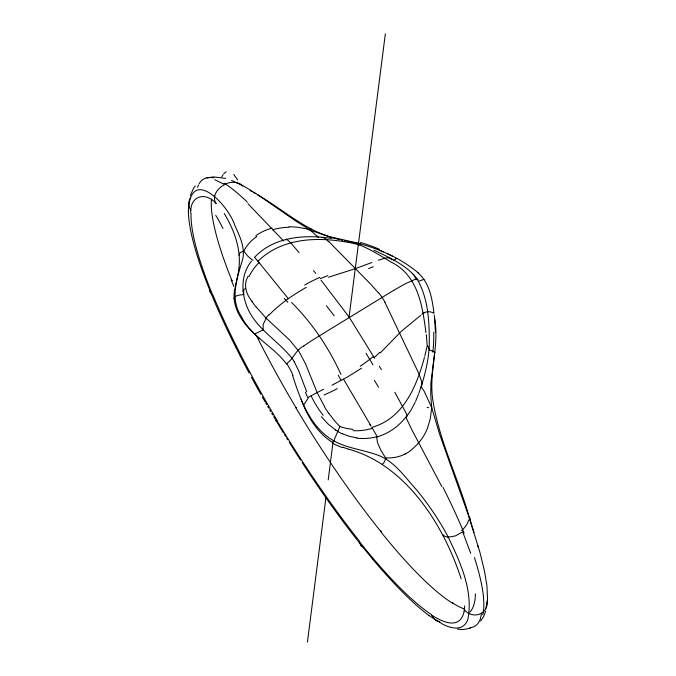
<?xml version="1.0" encoding="UTF-8"?>
<svg xmlns="http://www.w3.org/2000/svg" width="676" height="676" viewBox="0 0 676 676"><rect width="100%" height="100%" fill="white"/><g stroke="black" fill="none" stroke-linecap="round" stroke-linejoin="round"><path stroke-width="1.01" d="M188.367 211.073C190.379 164.741 228.454 205.183 234.749 225.192C239.988 236.896 246.63 249.85 241.577 262.761C236.499 280.084 230.085 299.688 241.264 316.309C251.269 336.817 273.467 346.188 286.531 364.026A10.96 2.619 -33.9 0 1 287.714 362.775C293.933 357.967 296.08 349.517 303.879 346.002M252.123 301.411C246.106 294.254 243.09 284.841 248.1 276.222M464.725 605.899L464.125 610.927M190.75 213.033C189.939 195.111 205.91 191.646 216.236 203.611A9.253 8.551 -56.1 0 1 215.365 202.251A9.261 8.458 -59.9 0 1 214.706 196.124M211.512 200.273L211.596 199.082M286.075 239.963L286.117 239.617A11.306 1.943 57.3 0 1 286.945 239.397M239.017 267.535C241.045 248.498 233.98 229.578 224.238 213.515M427.747 346.18C429.142 346.94 428.33 350.633 431.432 350.658A17.213 3.05 12.8 0 1 432.479 351.089L433.519 351.579A9.81 1.732 12.8 0 1 434.693 352.34L430.882 383.224L430.773 395.714L431.736 407.712L439.679 434.448L468.231 514.766L479.783 551.777L484.523 571.279L486.94 585.695L487.557 599.392L485.993 608.104M428.829 615.439L443.076 624.387A257.624 51.765 58.4 0 0 467.91 619.174C473.606 589.683 459.486 560.286 446.811 534.403C438.411 518.999 428.423 504.49 417.405 490.852C405.676 478.067 395.215 461.936 378.585 455.413C364.533 450.098 349.205 448.636 335.676 441.901C310.698 428.812 300.752 400.707 292.607 375.577M238.966 267.933L238.442 271.591M307.411 642.2L325.925 497.688M328.206 479.892L333.031 442.188M349.002 317.576L385.354 33.8M234.724 289.59L237.622 275.85M426.598 337.924L427.224 345.723L424.756 356.244M238.315 272.327L237.834 274.836M487.193 602.629A12.54 11.923 7.6 0 1 481.625 613.14L480.366 618.802A263.936 53.032 58.4 0 1 469.786 627.776M333.8 440.896L339.842 426.471L334.383 420.607L328.891 413.366M214.638 196.116C215.94 190.945 220.063 186.846 224.736 184.531L214.782 179.757M339.825 426.548L346.492 428.457L353.109 429.361M424.427 357.418C416.746 386.114 403.31 418.621 371.885 427.367L376.971 436.189L376.887 437.938A21.421 19.139 -53.9 0 0 377.859 443.481L380.816 450.123L385.911 458.396L383.816 462.773L382.405 464.074M418.824 393.356C424.266 378.045 428.423 362.091 429.268 345.808C429.437 324.345 428.829 301.538 418.79 282.188M190.26 195.685L193.446 188.452L195.296 185.841M485.723 611.231L483.653 616.487L480.628 621.05M418.452 394.378L415.605 401.333M359.057 245.109L360.147 243.639A11.365 1.648 -82.1 0 1 360.401 243.994C381.281 249.545 401.586 258.993 418.25 272.834M415.165 402.288L410.755 410.577L405.963 417.405L411.65 429.361L441.783 486.5M303.575 405.228L308.949 396.897L323.542 389.241M251.548 261.063C241.662 273.129 241.019 289.674 245.946 303.786C253.77 327.742 277.718 339.867 292.362 358.779A53.488 51.824 -17.5 0 1 294.339 361.871M256.365 307.166L266.293 318.32L263.217 324.21L263.048 329.956L254.725 333.986M269.209 314.889C279.923 303.786 292.869 295.032 306.194 287.385M288.339 298.699L257.978 261.249C284.427 235.214 325.46 236.515 359.226 244.763C370.271 249.334 380.503 255.604 390.652 261.849C418.047 274.971 422.432 305.704 425.939 332.524M380.284 352.88L401.367 331.291L420.675 315.396M254.497 257.395C273.983 236.465 305.214 234.302 331.857 238.467M393.643 260.657L396.043 258.697M337.687 431.322L337.713 431.296A47.354 44.87 48.4 0 1 335.702 430.037M255.815 237.065L256.711 236.439M422.897 313.808C425.922 310.664 431.034 311.408 434.009 313.292M361.601 368.175L347.574 376.954L331.958 385.202M393.685 290.35L315.362 338.321A77.436 18.632 -34.5 0 0 303.82 345.918M405.685 453.748L404.713 454.272M371.893 262.525L355.103 268.718L328.443 277.27M378.273 260.192C382.177 259.466 388.024 255.748 391.683 259.246M470.395 628.215L462.975 629.559L457.407 629.145M405.963 417.405L407.02 416.137A11.526 1.918 58.6 0 0 406.293 413.442L394.852 392.283M245.329 288.644L243.554 289.632L243.03 291.348M206.797 177.965L213.498 176.884L225.581 178.396M243.85 294.474L239.862 295.032A21.97 11.019 10.5 0 0 238.569 295.285L237.268 295.64A9.523 4.783 10.5 0 0 234.986 296.815A10.123 5.078 10.5 0 0 234.141 298.843M289.032 226.663L297.06 227.144L305.746 228.699L329.389 236.642L360.147 243.639M448.306 537.2L455.421 535.907L462.688 531.868L470.741 553.39M356.996 437.896L349.458 436.358L342.411 433.781M351.005 242.025L352.88 242.388M349.551 241.738L347.439 241.324M353.514 242.515L360.401 243.977M346.044 241.036L344.667 240.749M342.614 240.31L341.236 239.997M339.851 239.667L337.603 239.11M337.223 239.017L334.933 238.4M334.552 238.29C305.425 230.584 282.872 209.425 257.336 194.637M348.275 449.084C406.006 464.691 443.997 525.598 461.108 578.757M347.929 448.974L342.833 447.216M231.437 180.391L242.616 185.435L256.525 193.843L295.302 220.714L309.743 229.755L318.751 237.622M379.236 250.112L383.469 251.928M254.548 257.404L257.978 261.249M386.799 253.441L392.502 256.204M373.896 250.145C388.083 256.905 402.997 263.505 413.965 275.09M250.112 190.683L250.813 191.046M251.523 191.418L252.232 191.798M286.954 239.405L290.705 242.785L299.079 252.613M324.058 237.842L327.15 240.056M253.677 192.576L254.413 192.981M255.148 193.387L255.629 193.657M332.609 442.493C317.01 432.767 307.369 416.086 301.014 399.271M335.685 430.063L328.384 424.291L321.328 416.737M259.761 338.82C247.779 328.384 235.806 315.405 234.133 298.919A65.572 53.091 4.5 0 1 234.572 289.573M328.629 241.374L370.701 284.19L378.459 292.86M283.523 240.893L248.05 203.772M266.293 318.32L289.396 339.8L299.012 351.478L305.451 363.671L317.34 393.001L324.556 406.614M433.916 312.582C432.412 301.183 430.578 289.269 424.013 279.543A10.689 2.518 -34.9 0 0 423.21 279.636L418.267 281.402L417.616 279.425L415.115 279.349L405.313 283.793A116.897 28.062 -34.5 0 0 393.669 290.418M414.692 276.974L417.16 279.881M291.66 302.518C312.422 323.297 328.815 347.734 340.974 374.436M413.095 274.076L417.827 279.619M373 559.559L362.995 547.357M313.529 270.662L315.692 273.408M321.015 280.134L349.238 317.238L374.555 358.212M357.612 540.58L362.395 546.622A12.641 6.54 -38.7 0 0 362.868 546.749M357.012 539.828L351.588 532.823A257.624 51.765 58.4 0 1 302.147 462.545M391.75 259.339L392.097 259.914M283.489 432.953L275.732 420.1A12.667 0.896 -30.7 0 0 276.154 420.514M284.537 434.66L285.585 436.366M370.668 425.339L343.552 379.211M379.371 366.257L381.357 369.578M271.684 413.23L272.698 414.946M273.712 416.67L275.225 419.247M265.702 402.913L266.69 404.628M267.688 406.352L268.685 408.067M269.673 409.791L270.67 411.507M384.821 302.147L419.103 374.141L421.748 381.906L421.909 384.813L420.996 387.027L421.79 387.872A25.73 20.305 -81.8 0 1 424.274 391.438L431.736 407.712L430.232 418.959L427.393 428.508A52.796 51.875 60 0 1 418.714 442.738M294.322 361.88L298.682 370.803L306.701 391.784M357.9 244.171L358.136 244.982M209.053 288.458L203.975 275.335A257.624 51.765 58.4 0 1 188.384 211.106M468.662 515.146C457.221 475.769 438.192 438.403 432.463 397.522C429.201 371.006 439.476 344.811 434.583 318.278L435.445 332.077M470.014 519.43L468.941 516.025A11.188 7.554 -35 0 1 470.048 519.852M470.276 520.267L471.814 525.252M472.068 526.08L474.003 532.511M477.476 544.704L478 546.647M426.218 334.645L426.286 335.161M426.345 335.676L426.404 336.183M434.22 315.067L434.305 315.776M426.463 336.69L426.548 337.434M434.389 316.495L434.507 317.559M224.669 184.387A18.117 17.846 -76.1 0 1 239.972 183.779M224.094 183.196A227.542 46.078 59.8 0 1 247.424 202.234M197.586 187.362A268.955 54.021 59.4 0 1 198.507 185.013M199.048 183.956A268.955 54.021 59.4 0 1 213.76 177.864M190.294 197.975A12.54 11.923 7.6 0 0 188.798 204.296A12.514 11.898 7.6 0 0 190.835 210.126M239.845 184.058A11.137 10.402 -27.1 0 1 242.794 186.154M468.705 520.03A18.125 12.143 -37.6 0 1 461.522 530.66M442.974 487.295A229.291 48.782 57.3 0 1 464.125 533.237M474.434 557.514A268.237 55.99 57.5 0 1 482.782 614.797M481.625 613.14A12.54 11.923 7.6 0 1 469.22 613.673M448.357 537.09A9.253 5.974 -21.2 0 1 443.625 535.409A9.227 6.092 -23.6 0 1 443.017 534.657M469.186 613.74A12.514 11.898 7.6 0 1 464.429 609.532M487.202 600.989A12.514 11.898 7.6 0 1 487.43 602.527M439.772 621.81A12.641 11.475 -57.9 0 1 436.307 620.56M436.282 620.602A12.616 11.45 -57.9 0 1 431.956 615.38M362.378 546.639A12.667 6.549 -38.7 0 1 360.131 543.158M211.596 293.612A12.633 7.977 -22 0 1 209.374 289.353L215.576 304.115A257.624 51.765 58.4 0 0 249.123 372.975M221.804 176.892A253.863 51.266 58.2 0 1 222.987 174.89M223.671 174.002A253.863 51.266 58.2 0 1 226.13 171.848M452.607 602.688A12.616 11.45 -57.9 0 1 453.047 603.44M464.057 608.831A248.844 50.168 58.5 0 1 452.903 603.186M453.097 603.583A248.844 50.776 58.5 0 1 381.112 532.189M231.598 280.227A12.633 7.977 -22 0 1 232.223 280.937M296.189 407.991A248.844 50.599 58.3 0 1 256.474 335.668M233.811 286.362A248.844 50.599 58.3 0 1 231.133 279.805M231.961 280.633A248.844 50.049 58.4 0 1 211.36 200.054M215.728 215.357A222.269 54.739 86.2 0 1 222.97 228.581M277.067 420.337A248.844 48.968 58.4 0 1 212.923 294.981M212.416 294.483A248.844 49.644 58.5 0 1 191.063 213.481M428.821 615.405A257.624 51.765 58.4 0 1 372.991 559.534M300.524 460.043A257.624 51.765 58.4 0 1 289.277 442.324M287.689 439.772A257.624 51.765 58.4 0 1 286.641 438.073M265.22 402.051A257.624 51.765 58.4 0 1 262.288 396.897M260.835 394.328A257.624 51.765 58.4 0 1 251.404 377.225M255.967 235.518A49.559 44.236 -13.2 0 1 272.022 228.091M272.529 229.798A52.931 45.909 -12.7 0 1 288.998 227.271M243.842 251.083A38.76 32.87 -15.2 0 1 255.891 237.149M309.794 229.037A12.278 3.515 -82.1 0 1 311.222 229.265M239.211 255.334A4.25 2.493 19.5 0 1 239.084 255.004L239.955 252.765L243.774 251.066L247.805 256.145L251.666 259.44A21.835 13.081 -22.8 0 0 253.103 260.252M307.665 397.37A104.619 90.212 51.3 0 1 305.408 392.181M323.187 415.284A87.711 76.65 50.5 0 1 311.205 396.018M342.369 433.874A46.83 44.65 49.8 0 1 337.637 431.406M376.862 436.696A55.508 54.08 86.7 0 1 356.97 438.141M405.71 417.193A57.452 55.956 87.6 0 1 376.921 436.907M369.899 424.367A39.554 1.099 58.4 0 1 370.98 426.167M372.206 428.297A54.021 52.897 40.3 0 1 353.058 430.68M404.696 454.238A38.642 37.45 44.3 0 1 385.928 457.889M427.08 407.391A12.548 0.575 10.5 0 1 428.677 407.721M384.923 302.087A80.148 77.782 -28.5 0 0 381.974 297.288A80.148 77.909 -28.4 0 0 378.644 292.725M327.294 240.462A33.403 8.856 55.8 0 1 328.756 241.788M360.485 242.507A151.872 148.23 -55.5 0 1 379.574 249.36M421.765 314.12A23.821 2.865 -40.5 0 1 424.105 312.515M237.8 179.993A263.522 6.684 51 0 1 233.761 174.433M320.297 278.63A139.45 131.845 1.3 0 1 327.818 275.707M304.724 285.061A147.064 141.521 10 0 1 319.714 277.447M326.449 305.772A227.559 10.977 53 0 1 334.197 315.793M248.988 276.552A53.979 48.241 -8.5 0 1 259.322 262.364M265.829 318.235A19.832 8.999 -45.1 0 1 268.879 314.636M256.212 307.217A97.64 67.777 24.3 0 1 251.962 301.445M243.749 294.483A50.345 42.926 -5.5 0 1 243.766 290.435M340.898 380.089A203.341 84.804 59.2 0 1 338.245 375.146M337.299 388.675A66.121 15.117 -25.2 0 1 324.108 394.987M373.101 356.649A147.064 138.774 0.7 0 1 360.147 366.206M379.768 352.382A139.45 134.009 9 0 1 374.031 357.646M372.958 364.829A263.572 15.514 58.9 0 1 366.046 353.235M333.86 440.549A10.233 1.665 -72.2 0 1 332.668 442.29M418.588 442.636A49.416 48.579 73 0 1 405.735 453.824M368.521 268.592A74.115 11.796 -23.4 0 1 373.296 266.741M433.738 332.186A151.872 145.788 -50.6 0 1 432.843 352.204M434.676 352.331A10.892 1.927 12.9 0 1 434.93 352.627M287.79 302.358A203.341 69.839 40.5 0 1 284.393 298.395M328.773 413.45A97.707 77.039 56.7 0 1 324.429 406.682M396.043 258.697A10.453 2.087 -57.1 0 1 396.795 258.435M321.903 237.563A13.959 3.853 56.5 0 1 324.032 237.8M374.403 380.343A227.93 5.028 59.1 0 1 378.543 387.264M427.494 345.985A11.264 2.527 16.6 0 1 427.697 346.163M342.715 447.656A65.733 62.276 68.6 0 1 332.313 443.11M381.01 531.75A248.844 50.852 58.4 0 1 296.02 408.034M380.673 530.533A12.667 6.549 -38.7 0 1 381.036 531.564M296.232 407.958A12.667 0.896 -30.7 0 1 296.68 407.898M475.355 593.815A247.915 61.626 51 0 1 469.888 612.135M464.201 611.036A248.844 49.982 58.4 0 1 431.846 615.245M431.525 614.611A248.844 49.703 58.3 0 1 359.885 542.296M359.666 541.383A248.844 49.162 58.3 0 1 276.771 420.396M286.827 363.832A68.056 66.113 -34.3 0 1 292.995 375.408M418.182 272.901A45.36 44.016 -23.1 0 1 424.004 279.543"/></g></svg>
